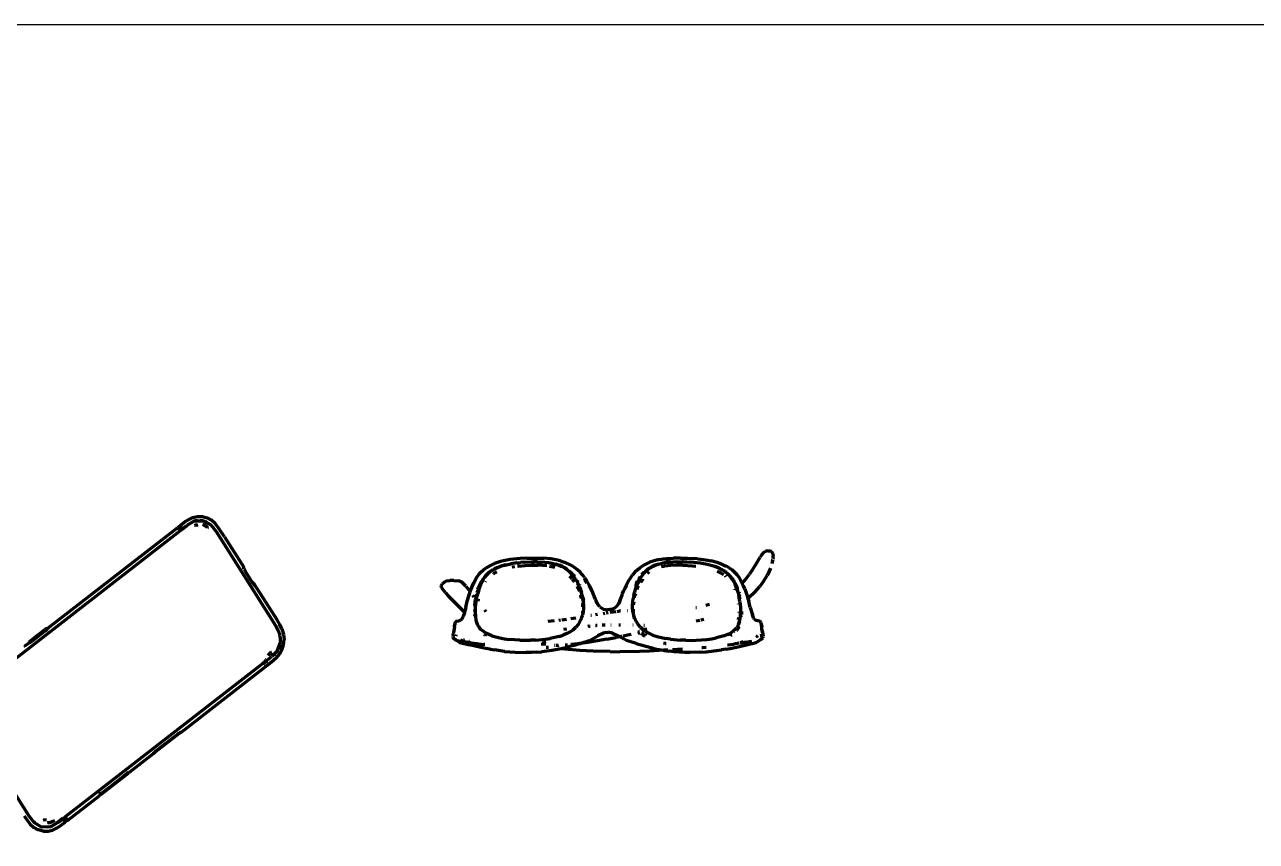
# Model space of a CAD drawing. Header units: millimetres. Extents: x 4307 to 31003, y 2809 to 20009.
# Drawn here: x 17959 to 18476, y 9439 to 9783 of the extents above; entities that cross this region are included whole.
import ezdxf

# ---------------------------------------------------------------- set-up
doc = ezdxf.new("R2010")
doc.units = ezdxf.units.MM
doc.layers.add('ProfileEdges', color=7, linetype='Continuous')

msp = doc.modelspace()

# ---------------------------------------------------------------- linework, layer by layer
for p, q in [((18024.84, 9570.76), (18024.45, 9571.37)), ((18168.59, 9556.39), (18169.75, 9556.51)), ((17964.21, 9526.06), (17967.91, 9528.93)), ((17968.1, 9528.56), (17967.87, 9528.25)), ((17960.48, 9523.18), (17961.45, 9523.93)), ((17960.69, 9522.83), (17960.64, 9522.83)), ((17960.77, 9522.89), (17960.69, 9522.83)), ((17960.97, 9522.97), (17961.1, 9523.02)), ((18059.56, 9513.7), (18059.18, 9514.31)), ((18060.04, 9512.95), (18060, 9513)), ((18060.5, 9514.43), (18060.78, 9513.97)), ((17996.73, 9463.96), (18001.37, 9467.55)), ((18002.16, 9468.17), (18002.33, 9468.3)), ((17993.03, 9461.09), (17990.52, 9459.15)), ((17990.36, 9459.28), (17990.4, 9459.34)), ((17990.41, 9459.37), (17990.58, 9459.58)), ((17966.43, 9448.6), (17966.86, 9448.66))]:
    msp.add_line(p, q)
msp.add_lwpolyline([(17159.58, 9782.64), (19682.84, 9782.64), (19682.84, 8537.98), (17159.58, 8537.98)], close=True)
at = {"layer": 'ProfileEdges', "lineweight": 211}
for p, q in [((18027.7, 9574.77), (18026.28, 9573.88)), ((18027.34, 9572.67), (18030.09, 9574.27)), ((18027.7, 9574.77), (18029.36, 9575.57)), ((18029.36, 9575.57), (18031.25, 9576.03)), ((18030.09, 9574.27), (18031.23, 9574.32)), ((18030.18, 9574.15), (18033.84, 9574.22)), ((18031.25, 9576.03), (18033.32, 9576)), ((18032.38, 9574.36), (18033.77, 9574.42)), ((18033.32, 9576), (18035.35, 9575.46)), ((18033.77, 9574.42), (18033.82, 9574.39)), ((18033.84, 9574.22), (18035.84, 9573.06)), ((18035.35, 9575.46), (18037.17, 9574.41)), ((18038.74, 9573.01), (18037.17, 9574.41)), ((18023.98, 9569.91), (17940.54, 9505.28)), ((17968.34, 9529.04), (18023.04, 9571.4)), ((18023.07, 9571.35), (18023.04, 9571.4)), ((18023.97, 9572.13), (18023.07, 9571.35)), ((18023.9, 9570.04), (18023.07, 9571.35)), ((18023.9, 9570.04), (18024.48, 9570.47)), ((18023.9, 9570.04), (18023.98, 9569.91)), ((18026.28, 9573.88), (18023.97, 9572.13)), ((18023.97, 9572.13), (18024.45, 9571.37)), ((18024.92, 9570.63), (18023.98, 9569.91)), ((18024.48, 9570.47), (18024.84, 9570.76)), ((18024.92, 9570.63), (18024.84, 9570.76)), ((18024.9, 9570.79), (18026.55, 9572.06)), ((18024.92, 9570.63), (18027.44, 9572.57)), ((18027.12, 9572.5), (18027.34, 9572.67)), ((18030.18, 9574.15), (18027.44, 9572.57)), ((18029.96, 9572.2), (18030.33, 9572.37)), ((18029.97, 9572.35), (18030.33, 9572.37)), ((18030.33, 9572.37), (18030.57, 9572.48)), ((18030.33, 9572.37), (18031.57, 9572.44)), ((18030.57, 9572.48), (18031.1, 9572.58)), ((18034.66, 9572.17), (18033.52, 9572.56)), ((18033.52, 9572.56), (18035.28, 9571.47)), ((18034.47, 9573.99), (18034.98, 9573.67)), ((18035.83, 9571.38), (18034.66, 9572.17)), ((18035.83, 9571.38), (18035.87, 9571.34)), ((18037, 9572.41), (18035.84, 9573.06)), ((18036.02, 9573.02), (18037, 9572.41)), ((18037, 9572.41), (18037.05, 9572.36)), ((18037, 9572.41), (18037.02, 9572.37)), ((18037.05, 9572.36), (18039.07, 9569.7)), ((18040.03, 9571.41), (18038.74, 9573.01)), ((18039.07, 9569.7), (18064.06, 9530.22)), ((18042.63, 9567.45), (18040.03, 9571.41)), ((18042.63, 9567.45), (18050.71, 9554.64)), ((18265.94, 9555.81), (18267.8, 9558.93)), ((18268.54, 9560.06), (18267.8, 9558.93)), ((18269.19, 9560.85), (18268.54, 9560.06)), ((18269.19, 9560.85), (18269.94, 9561.35)), ((18271.07, 9561.56), (18269.94, 9561.35)), ((18271.07, 9561.56), (18271.98, 9561.58)), ((18271.98, 9561.58), (18272.54, 9561.35)), ((18272.54, 9561.35), (18272.85, 9560.9)), ((18272.85, 9560.9), (18273.07, 9560.28)), ((18273.07, 9560.28), (18273.24, 9559.44)), ((18273.25, 9558.73), (18273.18, 9558.25)), ((18273.25, 9558.73), (18273.24, 9559.44)), ((18050.52, 9554.49), (18050.61, 9554.56)), ((18050.64, 9554.3), (18050.67, 9554.47)), ((18050.7, 9554.6), (18050.71, 9554.64)), ((18050.78, 9554.3), (18050.7, 9554.6)), ((18050.89, 9553.86), (18050.78, 9554.3)), ((18050.89, 9553.86), (18050.93, 9553.8)), ((18050.93, 9553.8), (18051.27, 9553.09)), ((18150.43, 9552.61), (18151.45, 9553.54)), ((18151.45, 9553.54), (18152.57, 9554.37)), ((18152.57, 9554.37), (18154.96, 9555.72)), ((18156.2, 9556.25), (18154.96, 9555.72)), ((18155.18, 9553.39), (18155.51, 9553.59)), ((18156.74, 9554.2), (18155.51, 9553.59)), ((18155.51, 9553.59), (18156.09, 9553.96)), ((18157.15, 9554.47), (18156.09, 9553.96)), ((18157.41, 9556.7), (18156.2, 9556.25)), ((18158.35, 9554.88), (18156.74, 9554.2)), ((18157.15, 9554.47), (18156.74, 9554.2)), ((18157.28, 9554.51), (18157.15, 9554.47)), ((18157.28, 9554.51), (18158.36, 9554.95)), ((18158.68, 9557.07), (18157.41, 9556.7)), ((18159.41, 9555.26), (18158.35, 9554.88)), ((18159.96, 9557.38), (18158.68, 9557.07)), ((18159.96, 9555.4), (18159.41, 9555.26)), ((18162.67, 9557.87), (18159.96, 9557.38)), ((18159.96, 9555.4), (18162.94, 9556.13)), ((18160.63, 9555.64), (18159.96, 9555.4)), ((18160.69, 9555.66), (18160.63, 9555.64)), ((18164.06, 9558.06), (18162.67, 9557.87)), ((18165.73, 9556.55), (18162.94, 9556.13)), ((18164.51, 9554.89), (18163.47, 9554.72)), ((18166.86, 9558.32), (18164.06, 9558.06)), ((18165.73, 9556.55), (18167.1, 9556.69)), ((18166.3, 9555.18), (18165.85, 9555.11)), ((18166.3, 9555.18), (18168.97, 9555.42)), ((18169.66, 9558.47), (18166.86, 9558.32)), ((18168.48, 9556.77), (18167.1, 9556.69)), ((18168.48, 9556.77), (18172.65, 9556.91)), ((18168.71, 9556.82), (18171.47, 9556.92)), ((18168.97, 9555.42), (18171.67, 9555.52)), ((18169.66, 9558.47), (18172.54, 9558.53)), ((18171.47, 9556.92), (18172.65, 9556.91)), ((18171.67, 9555.52), (18174.4, 9555.52)), ((18172.54, 9558.53), (18174.01, 9558.53)), ((18172.65, 9556.91), (18172.79, 9556.95)), ((18172.72, 9557.71), (18172.71, 9557.78)), ((18172.71, 9557.78), (18172.99, 9557.77)), ((18172.81, 9557.27), (18172.73, 9557.67)), ((18174.12, 9556.86), (18172.79, 9556.95)), ((18174.27, 9557.27), (18172.81, 9557.27)), ((18174.01, 9558.53), (18176.93, 9558.43)), ((18174.12, 9556.86), (18175.63, 9556.81)), ((18174.25, 9557.38), (18174.27, 9557.27)), ((18178.17, 9555.3), (18174.4, 9555.52)), ((18179.03, 9556.48), (18175.63, 9556.81)), ((18179.83, 9558.15), (18176.93, 9558.43)), ((18180.86, 9556.14), (18179.03, 9556.48)), ((18179.19, 9555.16), (18180.82, 9554.9)), ((18179.4, 9556.54), (18181.88, 9555.98)), ((18181.22, 9557.93), (18179.83, 9558.15)), ((18180.82, 9554.9), (18181.44, 9554.74)), ((18180.86, 9556.14), (18182.73, 9555.68)), ((18182.7, 9557.62), (18181.22, 9557.93)), ((18182.15, 9555.95), (18181.88, 9556.02)), ((18181.88, 9555.98), (18182.73, 9555.68)), ((18182.15, 9555.95), (18183.46, 9555.5)), ((18184.1, 9557.24), (18182.7, 9557.62)), ((18182.73, 9555.68), (18183.17, 9555.54)), ((18183.17, 9555.54), (18184.45, 9554.97)), ((18184.78, 9554.93), (18183.46, 9555.5)), ((18184.1, 9557.24), (18185.6, 9556.75)), ((18184.54, 9554.94), (18184.45, 9554.97)), ((18184.82, 9554.77), (18184.54, 9554.94)), ((18184.78, 9554.93), (18186.05, 9554.24)), ((18186.2, 9553.89), (18184.82, 9554.77)), ((18185.69, 9554.29), (18184.82, 9554.77)), ((18185.6, 9556.75), (18186.97, 9556.16)), ((18185.69, 9554.29), (18186.86, 9553.49)), ((18186.85, 9553.69), (18186.05, 9554.24)), ((18187.74, 9552.59), (18186.2, 9553.89)), ((18187.06, 9556.11), (18186.97, 9556.16)), ((18187.06, 9556.11), (18188.45, 9555.4)), ((18189.78, 9554.55), (18188.45, 9555.4)), ((18190.98, 9553.63), (18189.78, 9554.55)), ((18192.12, 9552.58), (18190.98, 9553.63)), ((18216.24, 9553.63), (18215.11, 9552.53)), ((18216.24, 9553.63), (18217.42, 9554.59)), ((18217.42, 9554.59), (18218.67, 9555.45)), ((18220, 9556.16), (18218.67, 9555.45)), ((18220.77, 9553.96), (18219.3, 9552.66)), ((18220, 9556.16), (18221.37, 9556.75)), ((18221.46, 9554.29), (18220.35, 9553.49)), ((18220.77, 9553.96), (18220.36, 9553.72)), ((18222.07, 9554.79), (18220.77, 9553.96)), ((18221.09, 9554.24), (18220.77, 9553.96)), ((18222.07, 9554.79), (18221.09, 9554.24)), ((18222.82, 9557.24), (18221.37, 9556.75)), ((18221.46, 9554.29), (18222.65, 9554.97)), ((18222.4, 9555.01), (18222.07, 9554.79)), ((18223.36, 9555.4), (18222.4, 9555.01)), ((18222.43, 9554.98), (18223.36, 9555.4)), ((18223.89, 9555.54), (18222.65, 9554.97)), ((18224.28, 9557.59), (18222.82, 9557.24)), ((18223.36, 9555.4), (18223.57, 9555.5)), ((18224.09, 9555.66), (18223.57, 9555.5)), ((18223.89, 9555.54), (18224.09, 9555.66)), ((18224.09, 9555.66), (18224.17, 9555.68)), ((18224.15, 9555.73), (18225.13, 9555.98)), ((18224.15, 9555.73), (18224.17, 9555.68)), ((18225.13, 9555.98), (18224.17, 9555.68)), ((18225.62, 9557.93), (18224.28, 9557.59)), ((18224.91, 9554.55), (18224.88, 9554.54)), ((18225.13, 9555.98), (18226.63, 9556.32)), ((18225.62, 9557.93), (18227, 9558.15)), ((18226.27, 9554.92), (18227.42, 9555.13)), ((18226.63, 9556.32), (18227.57, 9556.54)), ((18227.78, 9556.52), (18226.63, 9556.32)), ((18227, 9558.15), (18228.44, 9558.32)), ((18227.74, 9555.17), (18227.42, 9555.13)), ((18229.54, 9556.71), (18227.78, 9556.52)), ((18229.92, 9555.4), (18227.88, 9555.18)), ((18228.23, 9557.06), (18228.26, 9557.31)), ((18229.66, 9557.17), (18228.23, 9557.06)), ((18228.44, 9558.32), (18231.34, 9558.5)), ((18232.65, 9556.91), (18229.54, 9556.71)), ((18229.7, 9557.48), (18229.66, 9557.17)), ((18235.35, 9555.52), (18229.92, 9555.4)), ((18234.29, 9558.53), (18231.34, 9558.5)), ((18232.7, 9556.9), (18232.65, 9556.91)), ((18232.7, 9556.9), (18235, 9556.91)), ((18234.29, 9558.53), (18237.21, 9558.47)), ((18235.48, 9556.92), (18235, 9556.91)), ((18235.35, 9555.52), (18239.43, 9555.32)), ((18235.48, 9556.92), (18235.58, 9556.91)), ((18235.58, 9556.91), (18235.66, 9556.91)), ((18235.66, 9556.91), (18238.39, 9556.8)), ((18235.66, 9556.91), (18236.96, 9556.91)), ((18237.21, 9558.47), (18240.06, 9558.32)), ((18241.18, 9556.55), (18238.39, 9556.8)), ((18239.43, 9555.32), (18240.8, 9555.16)), ((18241.47, 9558.18), (18240.06, 9558.32)), ((18242.59, 9556.37), (18241.18, 9556.55)), ((18241.47, 9558.18), (18242.92, 9558.06)), ((18245.53, 9555.83), (18242.59, 9556.37)), ((18242.92, 9558.06), (18245.75, 9557.65)), ((18248.77, 9554.91), (18245.53, 9555.83)), ((18245.75, 9557.65), (18247.11, 9557.35)), ((18249.78, 9556.7), (18247.11, 9557.35)), ((18250.46, 9554.26), (18248.77, 9554.91)), ((18250.03, 9554.51), (18248.91, 9554.95)), ((18252.33, 9555.72), (18249.78, 9556.7)), ((18250.46, 9554.26), (18250.03, 9554.51)), ((18250.46, 9554.26), (18251.6, 9553.7)), ((18251.1, 9554.01), (18250.46, 9554.26)), ((18251.23, 9553.97), (18251.1, 9554.01)), ((18251.23, 9553.97), (18251.6, 9553.7)), ((18251.6, 9553.7), (18252.94, 9552.95)), ((18252.33, 9555.72), (18253.56, 9555.1)), ((18254.83, 9554.37), (18253.56, 9555.1)), ((18254.83, 9554.37), (18255.99, 9553.54)), ((18255.99, 9553.54), (18257.06, 9552.61)), ((18264.75, 9553.89), (18263.33, 9551.76)), ((18264.75, 9553.89), (18265.94, 9555.81)), ((18272.15, 9554.28), (18271.66, 9553.07)), ((18272.82, 9556.47), (18272.79, 9556.24)), ((18272.82, 9556.47), (18272.9, 9556.72)), ((18273.12, 9557.92), (18272.88, 9556.85)), ((18272.88, 9556.85), (18272.9, 9556.72)), ((18273.05, 9557.38), (18273.12, 9557.92)), ((18051.27, 9553.09), (18051.3, 9553.07)), ((18051.3, 9553.07), (18054.13, 9548.6)), ((18054.13, 9548.6), (18054.36, 9548.3)), ((18135.17, 9548.44), (18134.3, 9547.75)), ((18136.09, 9548.9), (18135.17, 9548.44)), ((18136.09, 9548.9), (18137.39, 9549.07)), ((18139.08, 9549.13), (18137.39, 9549.07)), ((18139.08, 9549.13), (18141.03, 9548.97)), ((18142.21, 9548.51), (18141.03, 9548.97)), ((18143.11, 9547.76), (18142.21, 9548.51)), ((18147.41, 9548.07), (18148.74, 9550.46)), ((18148.74, 9550.46), (18149.54, 9551.58)), ((18150.62, 9548.69), (18149.33, 9546.07)), ((18149.54, 9551.58), (18150.43, 9552.61)), ((18150.36, 9547.38), (18151.37, 9549.43)), ((18150.47, 9548.17), (18151.02, 9549.2)), ((18151.02, 9549.2), (18150.62, 9548.69)), ((18151.02, 9549.2), (18151.46, 9549.92)), ((18151.37, 9549.43), (18151.96, 9550.37)), ((18151.46, 9549.92), (18151.49, 9549.93)), ((18152.38, 9551.14), (18151.59, 9550.1)), ((18152.65, 9551.24), (18151.96, 9550.37)), ((18152.31, 9548.79), (18152.19, 9548.59)), ((18152.62, 9551.37), (18153.2, 9551.95)), ((18153.2, 9551.95), (18152.62, 9551.41)), ((18153.43, 9552.05), (18152.65, 9551.24)), ((18153.2, 9551.95), (18154.09, 9552.7)), ((18153.72, 9552.45), (18153.2, 9551.95)), ((18155.18, 9553.39), (18153.43, 9552.05)), ((18153.72, 9552.45), (18154.09, 9552.7)), ((18154.09, 9552.7), (18155.15, 9553.42)), ((18154.09, 9552.7), (18155.18, 9553.39)), ((18155.18, 9553.39), (18155.15, 9553.42)), ((18155.53, 9551.94), (18155.65, 9552.03)), ((18157.13, 9552.8), (18155.65, 9552.03)), ((18187.93, 9552.56), (18186.86, 9553.49)), ((18188.41, 9552.44), (18187.72, 9553.02)), ((18189.17, 9551.1), (18187.74, 9552.59)), ((18188.31, 9550.34), (18187.84, 9550.95)), ((18188.89, 9551.53), (18187.93, 9552.56)), ((18188.83, 9549.62), (18188.31, 9550.34)), ((18189.39, 9551.39), (18188.41, 9552.44)), ((18188.89, 9549.53), (18188.86, 9549.57)), ((18188.89, 9551.53), (18189.17, 9551.1)), ((18189.73, 9548.39), (18188.89, 9549.53)), ((18190.11, 9549.82), (18189.17, 9551.1)), ((18189.17, 9551.1), (18189.74, 9550.41)), ((18189.39, 9551.39), (18189.71, 9550.98)), ((18189.74, 9550.41), (18190.11, 9549.82)), ((18190.31, 9549.54), (18190.11, 9549.82)), ((18190.31, 9549.54), (18190.49, 9549.21)), ((18190.49, 9549.21), (18191.14, 9547.96)), ((18190.49, 9549.21), (18191.07, 9548.28)), ((18191.19, 9548.74), (18191.16, 9548.78)), ((18191.27, 9548.58), (18191.22, 9548.68)), ((18193.19, 9551.43), (18192.12, 9552.58)), ((18194.01, 9550.36), (18193.19, 9551.43)), ((18194.01, 9550.36), (18194.78, 9549.23)), ((18194.12, 9549.36), (18194.12, 9549.61)), ((18194.12, 9549.61), (18194.84, 9548.55)), ((18194.88, 9547.98), (18194.12, 9549.36)), ((18196.06, 9546.94), (18194.78, 9549.23)), ((18212.66, 9549.23), (18211.46, 9546.94)), ((18213.38, 9550.36), (18212.66, 9549.23)), ((18213.38, 9550.36), (18214.15, 9551.43)), ((18215.11, 9552.53), (18214.15, 9551.43)), ((18215.79, 9547.77), (18216.26, 9548.75)), ((18216.93, 9549.21), (18216.33, 9547.96)), ((18216.95, 9549.6), (18216.34, 9548.5)), ((18216.85, 9549.82), (18217.11, 9550.25)), ((18216.93, 9549.21), (18217.63, 9550.41)), ((18217.14, 9549.88), (18216.95, 9549.6)), ((18217.43, 9550.71), (18217.11, 9550.25)), ((18218.43, 9549.53), (18217.53, 9548.32)), ((18217.63, 9550.41), (18218.44, 9551.53)), ((18218.85, 9552.44), (18217.98, 9551.46)), ((18219.3, 9552.66), (18218.13, 9551.29)), ((18218.43, 9549.53), (18218.52, 9549.66)), ((18218.44, 9551.53), (18219.34, 9552.56)), ((18218.85, 9552.44), (18219.41, 9552.94)), ((18220.35, 9553.49), (18219.34, 9552.56)), ((18220.44, 9552.15), (18221.22, 9552.75)), ((18221.07, 9552.69), (18220.44, 9552.15)), ((18249.69, 9553.07), (18251.75, 9552.03)), ((18251.75, 9552.03), (18252.35, 9551.59)), ((18252.94, 9552.95), (18253.12, 9552.78)), ((18254.03, 9552.05), (18253.12, 9552.78)), ((18253.12, 9552.78), (18253.32, 9552.7)), ((18253.18, 9551), (18253.22, 9551.01)), ((18253.54, 9550.66), (18253.18, 9551)), ((18253.58, 9550.71), (18253.22, 9551.01)), ((18253.48, 9552.56), (18253.32, 9552.7)), ((18253.58, 9552.5), (18253.48, 9552.56)), ((18254.03, 9552.05), (18253.58, 9552.5)), ((18254.03, 9552.05), (18254.85, 9551.24)), ((18254.03, 9552.05), (18254.86, 9551.34)), ((18254.85, 9551.24), (18256.19, 9549.43)), ((18255.1, 9551.05), (18255.26, 9550.93)), ((18255.26, 9550.93), (18255.66, 9550.39)), ((18255.66, 9550.39), (18255.92, 9550.08)), ((18255.89, 9550.08), (18256.2, 9549.66)), ((18256.2, 9549.66), (18255.92, 9550.08)), ((18256.19, 9549.43), (18257.24, 9547.38)), ((18256.2, 9549.66), (18256.54, 9549.2)), ((18256.54, 9549.2), (18256.76, 9548.78)), ((18256.81, 9548.74), (18256.76, 9548.78)), ((18256.81, 9548.74), (18257.55, 9547.4)), ((18257.06, 9552.61), (18257.99, 9551.58)), ((18257.99, 9551.58), (18258.82, 9550.46)), ((18258.82, 9550.46), (18259.56, 9549.28)), ((18260.27, 9547.9), (18259.56, 9549.28)), ((18260.27, 9547.9), (18261.67, 9549.54)), ((18261.67, 9549.54), (18263.33, 9551.76)), ((18269.37, 9548.94), (18267.66, 9546.58)), ((18269.37, 9548.94), (18270.69, 9551.14)), ((18271.66, 9553.07), (18270.69, 9551.14)), ((18054.83, 9547.52), (18054.35, 9547.34)), ((18054.36, 9548.3), (18054.62, 9547.96)), ((18055, 9547.63), (18054.62, 9547.96)), ((18054.65, 9546.97), (18055.23, 9547.45)), ((18054.83, 9547.52), (18055.23, 9547.45)), ((18055.23, 9547.45), (18055, 9547.63)), ((18055.27, 9547.45), (18055.23, 9547.45)), ((18064.73, 9532.52), (18055.27, 9547.45)), ((18133.76, 9546.97), (18134.3, 9547.75)), ((18133.82, 9546.27), (18133.76, 9546.97)), ((18134.09, 9545.8), (18133.82, 9546.27)), ((18134.63, 9544.98), (18134.09, 9545.8)), ((18135.55, 9543.9), (18134.63, 9544.98)), ((18135.55, 9543.9), (18136.8, 9542.56)), ((18144.09, 9546.7), (18143.11, 9547.76)), ((18144.09, 9546.7), (18145.16, 9545.35)), ((18145.16, 9545.35), (18145.86, 9544.41)), ((18145.42, 9543.05), (18145.84, 9544.35)), ((18145.84, 9544.35), (18145.86, 9544.41)), ((18145.86, 9544.41), (18146.83, 9546.85)), ((18146.83, 9546.85), (18147.41, 9548.07)), ((18148.22, 9541.25), (18148.69, 9543.31)), ((18148.88, 9544.01), (18149.27, 9545.2)), ((18149.53, 9545.15), (18148.88, 9542.77)), ((18149.13, 9545.52), (18149.33, 9546.07)), ((18149.53, 9546), (18150.47, 9548.17)), ((18149.53, 9545.15), (18150.36, 9547.38)), ((18190.86, 9546.71), (18191.22, 9546.04)), ((18191.7, 9546.66), (18191.14, 9547.96)), ((18191.22, 9546.04), (18191.62, 9545.11)), ((18191.58, 9545.57), (18191.22, 9546.04)), ((18191.54, 9545.41), (18191.62, 9545.11)), ((18191.83, 9544.56), (18191.62, 9545.11)), ((18191.62, 9545.11), (18191.85, 9544.55)), ((18191.7, 9546.66), (18192.59, 9543.97)), ((18191.8, 9547.49), (18191.83, 9547.44)), ((18192.44, 9545.16), (18192.14, 9545.96)), ((18192.28, 9543.21), (18192.41, 9542.82)), ((18192.8, 9543.97), (18192.44, 9545.16)), ((18192.59, 9543.97), (18192.88, 9542.91)), ((18194.88, 9548.1), (18194.88, 9547.98)), ((18197.14, 9544.65), (18196.06, 9546.94)), ((18198.07, 9542.54), (18197.14, 9544.65)), ((18208.77, 9540.52), (18209.91, 9543.34)), ((18209.91, 9543.34), (18210, 9543.58)), ((18210, 9543.58), (18210.43, 9544.65)), ((18210.43, 9544.65), (18210.86, 9545.75)), ((18211.46, 9546.94), (18210.86, 9545.75)), ((18214.66, 9542.61), (18214.89, 9543.49)), ((18214.89, 9543.49), (18215.06, 9544.27)), ((18215.06, 9544.27), (18215.37, 9545.33)), ((18215.37, 9543.44), (18215.17, 9542.82)), ((18215.37, 9545.33), (18215.81, 9546.66)), ((18215.51, 9546.72), (18215.95, 9547.73)), ((18215.79, 9547.77), (18215.68, 9547.5)), ((18215.81, 9546.66), (18216.33, 9547.96)), ((18215.89, 9545.57), (18216.62, 9546.79)), ((18215.89, 9545.57), (18216.59, 9546.79)), ((18215.99, 9545.41), (18215.97, 9545.35)), ((18216.04, 9545.36), (18216.42, 9546.32)), ((18216.66, 9546.8), (18216.42, 9546.32)), ((18217.48, 9548.22), (18217.52, 9548.23)), ((18217.52, 9548.23), (18217.53, 9548.32)), ((18257.06, 9545.16), (18256.99, 9545.33)), ((18257.96, 9545.55), (18257.24, 9547.38)), ((18257.4, 9545.05), (18257.67, 9545.27)), ((18257.54, 9547.28), (18257.63, 9547.1)), ((18258.24, 9545.82), (18257.55, 9547.4)), ((18257.63, 9547.1), (18258.17, 9545.75)), ((18257.67, 9545.27), (18257.96, 9545.55)), ((18257.96, 9545.55), (18258.17, 9545.75)), ((18258.12, 9545.15), (18257.96, 9545.55)), ((18258.12, 9545.15), (18258.79, 9542.77)), ((18258.17, 9545.75), (18258.24, 9545.82)), ((18258.17, 9545.75), (18258.38, 9545.21)), ((18258.24, 9545.82), (18258.37, 9545.95)), ((18258.31, 9545.66), (18258.24, 9545.82)), ((18258.87, 9544.23), (18259.01, 9543.81)), ((18260.81, 9546.85), (18260.27, 9547.9)), ((18261.35, 9545.61), (18260.81, 9546.85)), ((18261.35, 9545.61), (18262.27, 9543.05)), ((18265.53, 9544.15), (18262.99, 9541.78)), ((18265.53, 9544.15), (18267.66, 9546.58)), ((18136.8, 9542.56), (18142.34, 9536.98)), ((18144.04, 9537.73), (18144.7, 9540.38)), ((18144.7, 9540.38), (18145.42, 9543.05)), ((18147.62, 9542.06), (18147.02, 9542.86)), ((18147.87, 9538.73), (18147.85, 9538.13)), ((18147.87, 9538.73), (18148.21, 9541.19)), ((18148.13, 9542.21), (18148.11, 9542.11)), ((18148.22, 9541.25), (18148.18, 9541.31)), ((18148.19, 9537.94), (18148.44, 9540.3)), ((18148.21, 9541.19), (18148.22, 9541.25)), ((18148.28, 9541.17), (18148.21, 9541.19)), ((18148.44, 9540.3), (18148.88, 9542.77)), ((18148.88, 9540.37), (18148.64, 9540.69)), ((18149.28, 9540.53), (18149.26, 9540.43)), ((18149.28, 9540.53), (18149.47, 9541.37)), ((18192.73, 9541.57), (18192.41, 9542.82)), ((18192.88, 9542.91), (18193.38, 9540.14)), ((18193.09, 9539.55), (18193.21, 9538.85)), ((18193.31, 9541.93), (18193.15, 9542.59)), ((18193.27, 9538.1), (18193.21, 9538.85)), ((18193.31, 9541.93), (18193.54, 9540.9)), ((18193.38, 9540.14), (18193.49, 9538.72)), ((18193.49, 9538.72), (18193.49, 9537.28)), ((18193.58, 9540.66), (18193.54, 9540.9)), ((18193.65, 9540.18), (18193.63, 9540.33)), ((18198.54, 9541.26), (18198.07, 9542.54)), ((18198.54, 9541.26), (18198.61, 9541.1)), ((18198.61, 9541.1), (18198.83, 9540.5)), ((18199.26, 9539.61), (18198.83, 9540.5)), ((18199.26, 9539.61), (18199.42, 9539.29)), ((18199.58, 9539.09), (18199.42, 9539.29)), ((18200.05, 9538.37), (18199.58, 9539.09)), ((18200.47, 9538.01), (18199.58, 9539.09)), ((18200.47, 9538.01), (18201.19, 9537.45)), ((18207.21, 9538.01), (18206.54, 9537.45)), ((18208.24, 9539.29), (18207.21, 9538.01)), ((18208.77, 9540.52), (18208.24, 9539.29)), ((18214.17, 9538.72), (18214.46, 9541.53)), ((18214.19, 9537.28), (18214.17, 9538.72)), ((18214.65, 9540.17), (18214.45, 9538.92)), ((18214.66, 9542.61), (18214.46, 9541.53)), ((18214.96, 9541.94), (18215.17, 9542.82)), ((18246.45, 9539.08), (18245.01, 9538.64)), ((18258.13, 9541.69), (18258.15, 9541.63)), ((18258.57, 9539.28), (18258.59, 9539.12)), ((18259.25, 9540.3), (18258.79, 9542.77)), ((18259.32, 9539.14), (18258.79, 9538.82)), ((18259, 9543.11), (18259.16, 9542.52)), ((18259.43, 9541.37), (18259.16, 9542.52)), ((18259.25, 9540.3), (18259.51, 9537.94)), ((18262.27, 9543.05), (18262.68, 9541.55)), ((18262.68, 9541.55), (18262.27, 9541.24)), ((18262.99, 9541.78), (18262.68, 9541.55)), ((18262.68, 9541.55), (18263, 9540.38)), ((18263.63, 9537.8), (18263, 9540.38)), ((18142.41, 9532.86), (18141.86, 9532.42)), ((18143.55, 9535.81), (18142.34, 9536.98)), ((18142.41, 9532.86), (18142.98, 9533.96)), ((18143.49, 9535.57), (18142.98, 9533.96)), ((18143.55, 9535.81), (18143.49, 9535.57)), ((18144.04, 9537.73), (18143.55, 9535.81)), ((18143.68, 9535.68), (18143.59, 9535.77)), ((18147.79, 9536.36), (18147.78, 9536.1)), ((18147.8, 9536.77), (18147.79, 9536.36)), ((18147.82, 9534.42), (18147.8, 9534.84)), ((18147.82, 9534.42), (18147.84, 9534.17)), ((18148.13, 9535.9), (18148.19, 9537.94)), ((18148.22, 9534.08), (18148.13, 9535.9)), ((18148.45, 9532.39), (18148.22, 9534.08)), ((18151.87, 9536.71), (18152.44, 9536.05)), ((18190.28, 9533.29), (18188.18, 9532.97)), ((18192.06, 9531.84), (18192.62, 9533)), ((18192.87, 9533.7), (18192.37, 9533.62)), ((18192.63, 9533.03), (18192.62, 9533)), ((18192.7, 9533.17), (18192.63, 9533.03)), ((18192.7, 9533.17), (18192.87, 9533.7)), ((18192.85, 9533.06), (18192.86, 9533.09)), ((18192.87, 9533.7), (18193.07, 9534.39)), ((18193.07, 9534.39), (18193.15, 9534.57)), ((18193.18, 9534.65), (18193.15, 9534.57)), ((18193.24, 9535.29), (18193.18, 9534.65)), ((18193.24, 9535.29), (18193.32, 9536.07)), ((18193.35, 9535.83), (18193.24, 9535.29)), ((18193.32, 9536.07), (18193.32, 9536.21)), ((18193.49, 9537.28), (18193.35, 9535.83)), ((18196.88, 9534.4), (18196.65, 9534.36)), ((18199.37, 9534.84), (18198.61, 9534.7)), ((18201.19, 9537.45), (18202.02, 9537.05)), ((18201.82, 9535.25), (18202.52, 9535.36)), ((18202.02, 9537.05), (18202.91, 9536.88)), ((18202.91, 9536.88), (18203.84, 9536.83)), ((18203.06, 9535.45), (18203.85, 9535.59)), ((18204.77, 9536.88), (18203.84, 9536.83)), ((18205.7, 9537.05), (18204.77, 9536.88)), ((18204.8, 9535.74), (18207.27, 9536.08)), ((18205.7, 9537.05), (18206.54, 9537.45)), ((18207.71, 9536.14), (18208.86, 9536.3)), ((18209.05, 9536.31), (18208.86, 9536.3)), ((18211.86, 9536.47), (18211.98, 9536.47)), ((18214.27, 9536.5), (18214.19, 9537.28)), ((18214.21, 9536.5), (18214.27, 9536.5)), ((18214.34, 9535.83), (18214.27, 9536.5)), ((18214.27, 9536.5), (18214.36, 9536.5)), ((18214.34, 9535.83), (18214.44, 9535.36)), ((18214.36, 9536.68), (18214.36, 9536.5)), ((18214.36, 9536.5), (18215.06, 9536.51)), ((18214.36, 9536.5), (18214.36, 9536.07)), ((18214.36, 9536.07), (18214.44, 9535.36)), ((18214.44, 9535.36), (18214.45, 9535.22)), ((18214.45, 9535.22), (18214.63, 9534.39)), ((18214.57, 9534.34), (18214.79, 9533.25)), ((18214.63, 9534.39), (18215.01, 9533.18)), ((18214.85, 9533.08), (18214.79, 9533.25)), ((18215.06, 9533.07), (18215.01, 9533.18)), ((18215.06, 9533.07), (18215.09, 9533)), ((18215.09, 9533), (18215.65, 9531.84)), ((18240.81, 9537.77), (18241.07, 9537.81)), ((18242.87, 9532.55), (18244.14, 9532.84)), ((18258.76, 9532.52), (18258.86, 9533.54)), ((18258.88, 9535.96), (18258.88, 9535.66)), ((18259.27, 9532.39), (18259.5, 9534.08)), ((18259.5, 9534.08), (18259.59, 9535.9)), ((18259.51, 9537.94), (18259.59, 9535.9)), ((18259.89, 9534.29), (18259.87, 9533.95)), ((18259.95, 9535.59), (18259.92, 9534.85)), ((18259.93, 9536.09), (18259.95, 9535.59)), ((18263.63, 9537.8), (18264.55, 9534.62)), ((18264.99, 9533.42), (18264.55, 9534.62)), ((18265.32, 9532.86), (18264.99, 9533.42)), ((18265.32, 9532.86), (18266.11, 9532.26)), ((17961.21, 9523.89), (17967.15, 9528.5)), ((17967.46, 9528.03), (17965.15, 9526.24)), ((17967.7, 9528.89), (17967.15, 9528.5)), ((17967.55, 9528.09), (17967.46, 9528.03)), ((17967.55, 9528.09), (17968.08, 9528.68)), ((17967.7, 9528.89), (17967.91, 9528.93)), ((17968.08, 9528.68), (17967.91, 9528.93)), ((17968.08, 9528.68), (17968.2, 9528.81)), ((17968.15, 9528.65), (17968.08, 9528.68)), ((17968.1, 9528.56), (17968.12, 9528.61)), ((17968.15, 9528.65), (17968.12, 9528.61)), ((17968.12, 9528.61), (17968.2, 9528.5)), ((17968.2, 9528.81), (17968.15, 9528.65)), ((17968.2, 9528.81), (17968.34, 9529.04)), ((17968.2, 9528.5), (17968.25, 9528.5)), ((17968.2, 9528.5), (17968.21, 9528.47)), ((18065.63, 9527.21), (18064.06, 9530.22)), ((18065.86, 9530.61), (18064.73, 9532.52)), ((18066.78, 9528.72), (18065.86, 9530.61)), ((18066.78, 9528.72), (18067.42, 9526.61)), ((18139.04, 9527.97), (18138.91, 9527.24)), ((18139.16, 9528.81), (18139.03, 9528.03)), ((18139.03, 9528.03), (18139.04, 9527.97)), ((18139.27, 9529.61), (18139.16, 9528.81)), ((18139.26, 9529.67), (18139.37, 9530.3)), ((18139.26, 9529.67), (18139.27, 9529.61)), ((18139.36, 9529.84), (18139.46, 9530.54)), ((18139.4, 9530.5), (18139.36, 9530.35)), ((18139.36, 9530.35), (18139.37, 9530.3)), ((18139.37, 9530.3), (18139.36, 9529.84)), ((18139.42, 9530.68), (18139.4, 9530.5)), ((18139.44, 9530.78), (18139.42, 9530.68)), ((18139.43, 9530.83), (18139.47, 9530.99)), ((18139.43, 9530.83), (18139.44, 9530.78)), ((18139.46, 9530.54), (18139.53, 9531.03)), ((18139.68, 9531.73), (18139.47, 9530.99)), ((18139.53, 9531.03), (18139.47, 9530.99)), ((18140.13, 9531.94), (18139.68, 9531.73)), ((18140.13, 9531.94), (18141.32, 9532.21)), ((18141.86, 9532.42), (18141.32, 9532.21)), ((18148.98, 9530.63), (18148.45, 9532.39)), ((18148.98, 9530.63), (18148.55, 9531.88)), ((18148.99, 9530.55), (18148.98, 9530.63)), ((18149.03, 9530.48), (18148.99, 9530.55)), ((18149.03, 9530.48), (18149.7, 9529.29)), ((18149.11, 9530.19), (18149.03, 9530.48)), ((18149.99, 9528.98), (18149.7, 9529.29)), ((18149.76, 9529.39), (18149.73, 9529.47)), ((18149.99, 9528.98), (18149.76, 9529.39)), ((18150.09, 9528.8), (18149.99, 9528.98)), ((18150.29, 9528.64), (18149.99, 9528.98)), ((18150.09, 9528.8), (18150.29, 9528.64)), ((18150.29, 9528.64), (18151.17, 9527.9)), ((18152.44, 9527.03), (18151.17, 9527.9)), ((18181.16, 9532.13), (18178.5, 9531.85)), ((18183.86, 9532.41), (18183.13, 9532.33)), ((18186.46, 9532.75), (18184.5, 9532.49)), ((18186.44, 9528.67), (18185.07, 9528.52)), ((18187.88, 9527.54), (18189.15, 9528.42)), ((18189.15, 9528.42), (18189.84, 9529.05)), ((18189.84, 9529.05), (18189.62, 9529.02)), ((18189.9, 9529.05), (18189.84, 9529.05)), ((18189.9, 9529.05), (18190.28, 9529.44)), ((18191.25, 9530.59), (18190.28, 9529.44)), ((18190.99, 9528.26), (18190.97, 9528.24)), ((18192.06, 9531.84), (18191.25, 9530.59)), ((18195.89, 9529.84), (18195.37, 9529.77)), ((18195.89, 9529.84), (18196.4, 9529.9)), ((18198.61, 9530.16), (18198.76, 9530.18)), ((18199.35, 9530.2), (18198.76, 9530.18)), ((18202.6, 9530.31), (18201.45, 9530.27)), ((18205.14, 9530.34), (18205.07, 9530.34)), ((18209.14, 9530.34), (18208.47, 9530.35)), ((18212.23, 9530.3), (18212.14, 9530.3)), ((18214.37, 9530.26), (18214.24, 9530.26)), ((18215.65, 9531.84), (18216.47, 9530.59)), ((18217.44, 9529.44), (18216.47, 9530.59)), ((18216.71, 9528.12), (18216.87, 9527.92)), ((18217.44, 9529.44), (18218.32, 9528.65)), ((18218.22, 9528.65), (18218.32, 9528.65)), ((18218.27, 9527.73), (18218.57, 9527.45)), ((18218.32, 9528.65), (18218.57, 9528.42)), ((18218.32, 9528.65), (18220.11, 9528.63)), ((18218.49, 9528.04), (18218.36, 9527.99)), ((18219.65, 9527.67), (18218.57, 9528.42)), ((18219.14, 9530.17), (18218.86, 9530.18)), ((18219.56, 9527.65), (18219.65, 9527.67)), ((18219.65, 9527.67), (18220.17, 9527.78)), ((18219.85, 9527.54), (18219.65, 9527.67)), ((18220.11, 9528.63), (18219.87, 9528.54)), ((18240.92, 9532.1), (18242.51, 9532.47)), ((18256.56, 9527.9), (18255.28, 9527.03)), ((18256.75, 9527.62), (18256.54, 9527.44)), ((18257.44, 9528.64), (18256.56, 9527.9)), ((18257.44, 9528.64), (18257.74, 9528.97)), ((18257.64, 9528.8), (18257.44, 9528.64)), ((18257.64, 9528.8), (18257.74, 9528.97)), ((18257.74, 9528.97), (18257.91, 9529.29)), ((18257.74, 9528.97), (18258.03, 9529.29)), ((18257.92, 9528.05), (18258.17, 9528.28)), ((18258.62, 9530.19), (18258.03, 9529.29)), ((18258.17, 9528.28), (18258.61, 9529.01)), ((18258.88, 9529.52), (18258.61, 9529.01)), ((18258.66, 9530.33), (18258.62, 9530.19)), ((18258.66, 9530.33), (18258.7, 9530.48)), ((18258.74, 9530.55), (18258.7, 9530.48)), ((18258.75, 9530.62), (18258.74, 9530.55)), ((18258.75, 9530.62), (18259.27, 9532.39)), ((18259.17, 9531.88), (18258.75, 9530.62)), ((18258.92, 9529.62), (18258.88, 9529.52)), ((18267.6, 9531.94), (18266.11, 9532.26)), ((18267.9, 9531.73), (18267.6, 9531.94)), ((18268.21, 9531.41), (18267.9, 9531.73)), ((18268.2, 9531.03), (18268.27, 9530.54)), ((18268.26, 9530.99), (18268.2, 9531.03)), ((18268.26, 9530.99), (18268.21, 9531.41)), ((18268.3, 9530.83), (18268.26, 9530.99)), ((18268.27, 9530.54), (18268.37, 9529.84)), ((18268.29, 9530.78), (18268.3, 9530.83)), ((18268.3, 9530.7), (18268.29, 9530.78)), ((18268.33, 9530.5), (18268.3, 9530.7)), ((18268.37, 9530.41), (18268.33, 9530.5)), ((18268.37, 9530.35), (18268.36, 9530.3)), ((18268.36, 9530.3), (18268.47, 9529.72)), ((18268.37, 9529.84), (18268.36, 9530.3)), ((18268.37, 9530.41), (18268.37, 9530.35)), ((18268.46, 9529.61), (18268.47, 9529.67)), ((18268.57, 9528.81), (18268.46, 9529.61)), ((18268.47, 9529.72), (18268.47, 9529.67)), ((18268.7, 9528.08), (18268.57, 9528.81)), ((18268.7, 9528.08), (18268.69, 9527.97)), ((18268.69, 9527.97), (18268.82, 9527.29)), ((18268.81, 9527.24), (18268.7, 9528.03)), ((17958.72, 9521.58), (17960.34, 9522.79)), ((17960.63, 9522.93), (17960.34, 9522.79)), ((17960.64, 9522.83), (17960.34, 9522.79)), ((17960.48, 9523.18), (17960.58, 9523.38)), ((17960.63, 9522.93), (17960.48, 9523.18)), ((17960.58, 9523.38), (17961.21, 9523.89)), ((17961.4, 9523.33), (17960.63, 9522.93)), ((17960.63, 9522.93), (17961, 9523.07)), ((17960.69, 9522.83), (17960.63, 9522.93)), ((17960.64, 9522.83), (17960.65, 9522.81)), ((17960.7, 9522.74), (17960.73, 9522.69)), ((17960.75, 9522.74), (17960.73, 9522.77)), ((17961.4, 9523.33), (17961, 9523.07)), ((17961.64, 9523.53), (17961.4, 9523.33)), ((17964.21, 9526.06), (17961.45, 9523.93)), ((17963.73, 9525.14), (17961.64, 9523.53)), ((17964.44, 9525.69), (17963.73, 9525.14)), ((17964.21, 9526.06), (17964.44, 9525.69)), ((17965.15, 9526.24), (17964.44, 9525.69)), ((18064.8, 9519.46), (18066.11, 9523.24)), ((18065.63, 9527.21), (18065.65, 9527.15)), ((18065.65, 9527.15), (18065.84, 9525.83)), ((18065.84, 9525.83), (18066.11, 9523.24)), ((18066.25, 9523.11), (18066.08, 9522.63)), ((18067.42, 9526.61), (18067.7, 9524.36)), ((18067.46, 9522.06), (18067.7, 9524.36)), ((18138.76, 9526.13), (18138.68, 9525.36)), ((18138.68, 9525.36), (18138.77, 9524.94)), ((18138.76, 9526.13), (18138.83, 9526.55)), ((18139.32, 9524.42), (18138.77, 9524.94)), ((18138.82, 9526.63), (18138.89, 9526.95)), ((18138.82, 9526.58), (18138.82, 9526.63)), ((18138.83, 9526.55), (18138.82, 9526.58)), ((18138.93, 9527.19), (18138.89, 9526.95)), ((18138.91, 9527.24), (18138.93, 9527.19)), ((18139.79, 9524.13), (18139.32, 9524.42)), ((18139.62, 9524.72), (18139.63, 9524.86)), ((18139.83, 9526.44), (18139.7, 9525.71)), ((18139.79, 9524.13), (18139.72, 9524.31)), ((18139.84, 9524.02), (18139.79, 9524.13)), ((18140.36, 9523.79), (18139.79, 9524.13)), ((18140.36, 9523.79), (18139.84, 9524.02)), ((18140.45, 9523.75), (18140.36, 9523.79)), ((18141.97, 9523.52), (18140.45, 9523.75)), ((18141.28, 9523.23), (18140.45, 9523.75)), ((18141.28, 9523.23), (18141.56, 9523.11)), ((18141.56, 9523.11), (18145.64, 9522.12)), ((18142.2, 9523.7), (18141.97, 9523.52)), ((18143.48, 9523.31), (18141.97, 9523.52)), ((18142.47, 9523.91), (18142.9, 9524.24)), ((18143.26, 9524), (18143.11, 9524.2)), ((18143.57, 9524.1), (18143.43, 9524)), ((18143.48, 9523.31), (18143.85, 9523.26)), ((18143.85, 9523.26), (18143.9, 9523.25)), ((18144.25, 9522.57), (18143.87, 9522.81)), ((18143.87, 9522.81), (18144.45, 9522.68)), ((18143.9, 9523.25), (18144.21, 9523.02)), ((18143.9, 9523.25), (18144.24, 9523.2)), ((18144.21, 9523.02), (18144.57, 9522.78)), ((18144.24, 9523.2), (18145.17, 9523.29)), ((18146.25, 9522.93), (18144.24, 9523.2)), ((18145.13, 9522.96), (18144.24, 9523.2)), ((18144.5, 9522.45), (18144.41, 9522.47)), ((18144.45, 9522.68), (18145.05, 9522.55)), ((18144.57, 9522.78), (18145.77, 9522.49)), ((18145.05, 9522.55), (18145.56, 9522.44)), ((18145.45, 9522.72), (18145.13, 9522.96)), ((18145.17, 9523.29), (18145.35, 9523.44)), ((18145.77, 9522.49), (18145.45, 9522.72)), ((18145.54, 9523.61), (18145.61, 9523.67)), ((18146.25, 9522.93), (18148.75, 9522.61)), ((18148.75, 9522.61), (18149.4, 9522.53)), ((18149.45, 9522.53), (18151.66, 9522.26)), ((18152.21, 9525.98), (18151.78, 9526.28)), ((18152.11, 9526.71), (18152.92, 9526.15)), ((18153.7, 9526.39), (18152.44, 9527.03)), ((18155.05, 9525.9), (18153.7, 9526.39)), ((18155.05, 9525.9), (18158.35, 9525)), ((18158.35, 9525), (18160.28, 9524.65)), ((18160.28, 9524.65), (18162.34, 9524.36)), ((18166.73, 9524.01), (18162.34, 9524.36)), ((18166.73, 9524.01), (18171.2, 9523.97)), ((18173.4, 9524.06), (18171.2, 9523.97)), ((18173.4, 9524.06), (18177.62, 9524.46)), ((18177.74, 9522.84), (18176.19, 9522.7)), ((18176.87, 9523.51), (18177.68, 9523.62)), ((18177.62, 9524.46), (18179.6, 9524.77)), ((18183.27, 9525.61), (18179.6, 9524.77)), ((18183.27, 9525.61), (18184.97, 9526.1)), ((18186.47, 9526.79), (18184.97, 9526.1)), ((18186.47, 9526.79), (18187.88, 9527.54)), ((18191.13, 9522.53), (18188.2, 9522.24)), ((18188.46, 9525.79), (18188.53, 9525.84)), ((18189.21, 9521.79), (18192.01, 9522.6)), ((18192.01, 9522.6), (18191.13, 9522.53)), ((18192.01, 9522.6), (18192.21, 9522.67)), ((18192.21, 9522.67), (18196.05, 9523.95)), ((18195.32, 9523.07), (18192.21, 9522.67)), ((18199.44, 9523.71), (18195.32, 9523.07)), ((18196.05, 9523.95), (18197.06, 9524.42)), ((18197.06, 9524.42), (18199.53, 9525.83)), ((18203.4, 9524.41), (18199.44, 9523.71)), ((18201.97, 9526.99), (18199.53, 9525.83)), ((18202.98, 9527.28), (18201.97, 9526.99)), ((18202.98, 9527.28), (18203.86, 9527.43)), ((18203.4, 9524.41), (18207.13, 9525.12)), ((18205.76, 9526.99), (18203.86, 9527.43)), ((18205.76, 9526.99), (18208.19, 9525.83)), ((18208.84, 9525.47), (18207.13, 9525.12)), ((18208.84, 9525.47), (18208.19, 9525.83)), ((18208.91, 9525.48), (18208.84, 9525.47)), ((18209.68, 9525.64), (18208.91, 9525.48)), ((18210.61, 9524.47), (18208.91, 9525.48)), ((18212.69, 9526.25), (18210.21, 9525.75)), ((18211.68, 9523.95), (18210.61, 9524.47)), ((18215.72, 9522.6), (18211.68, 9523.95)), ((18213.62, 9526.44), (18212.86, 9526.29)), ((18215.72, 9522.6), (18221.8, 9520.88)), ((18216.43, 9527.01), (18217.16, 9527.16)), ((18217.03, 9527.5), (18216.51, 9527.32)), ((18218.25, 9526.46), (18217.93, 9526.78)), ((18218.02, 9527.01), (18218.2, 9526.83)), ((18218.14, 9527.36), (18218.57, 9527.45)), ((18218.2, 9526.83), (18219.18, 9526.14)), ((18218.25, 9526.46), (18219.25, 9525.72)), ((18218.57, 9527.45), (18218.77, 9527.49)), ((18218.57, 9527.45), (18218.66, 9527.37)), ((18218.84, 9527.25), (18218.66, 9527.37)), ((18219.34, 9526.03), (18219.48, 9525.93)), ((18219.9, 9526.52), (18219.56, 9526.75)), ((18219.85, 9527.54), (18221.25, 9526.79)), ((18220.3, 9526.31), (18219.9, 9526.52)), ((18221.25, 9526.79), (18222.76, 9526.1)), ((18222.76, 9526.1), (18224.46, 9525.61)), ((18224.46, 9525.61), (18228.13, 9524.77)), ((18227.96, 9522.66), (18227.17, 9522.82)), ((18227.96, 9522.66), (18228.35, 9522.61)), ((18230.11, 9524.46), (18228.13, 9524.77)), ((18230.11, 9524.46), (18234.33, 9524.06)), ((18236.53, 9523.97), (18234.33, 9524.06)), ((18236.53, 9523.97), (18238.76, 9523.95)), ((18238.76, 9523.95), (18243.22, 9524.15)), ((18243.22, 9524.15), (18245.42, 9524.29)), ((18245.42, 9524.29), (18247.45, 9524.65)), ((18247.45, 9524.65), (18249.38, 9525)), ((18252.68, 9525.9), (18249.38, 9525)), ((18254.03, 9526.39), (18252.68, 9525.9)), ((18254.03, 9526.39), (18255.28, 9527.03)), ((18255.62, 9526.71), (18254.81, 9526.15)), ((18255.52, 9525.98), (18255.95, 9526.28)), ((18258.95, 9522.71), (18256.7, 9522.35)), ((18260.66, 9523.34), (18259.38, 9522.95)), ((18259.38, 9522.95), (18260.03, 9523.01)), ((18262.04, 9523.21), (18259.57, 9522.81)), ((18260.78, 9523.08), (18262.04, 9523.21)), ((18262.04, 9523.21), (18263.31, 9523.42)), ((18262.09, 9522.12), (18266.17, 9523.11)), ((18262.19, 9522.44), (18262.68, 9522.55)), ((18262.68, 9522.55), (18262.87, 9522.59)), ((18263.32, 9522.47), (18262.72, 9522.33)), ((18263.31, 9523.42), (18264.29, 9523.59)), ((18263.48, 9522.57), (18263.32, 9522.47)), ((18266.09, 9525.65), (18266.31, 9525.7)), ((18266.17, 9523.11), (18266.45, 9523.23)), ((18266.22, 9525.59), (18266.31, 9525.62)), ((18266.31, 9525.77), (18266.31, 9525.7)), ((18266.31, 9525.62), (18266.53, 9525.7)), ((18266.31, 9525.7), (18266.53, 9525.7)), ((18266.31, 9525.7), (18266.31, 9525.62)), ((18266.31, 9525.62), (18266.32, 9525.54)), ((18268.41, 9524.42), (18266.45, 9523.23)), ((18266.53, 9525.7), (18266.57, 9525.76)), ((18266.57, 9525.76), (18266.74, 9525.98)), ((18266.57, 9525.76), (18266.73, 9525.79)), ((18267.7, 9524.17), (18267.67, 9524.17)), ((18268.29, 9524.46), (18267.7, 9524.17)), ((18268.25, 9526.66), (18268.46, 9525.07)), ((18268.35, 9524.65), (18268.29, 9524.46)), ((18268.42, 9524.88), (18268.36, 9524.7)), ((18268.41, 9524.42), (18268.96, 9524.94)), ((18268.82, 9527.29), (18268.8, 9527.19)), ((18268.8, 9527.19), (18268.91, 9526.63)), ((18268.91, 9526.58), (18268.9, 9526.53)), ((18268.9, 9526.53), (18269.03, 9525.63)), ((18268.91, 9526.63), (18268.91, 9526.58)), ((18269, 9525.2), (18268.96, 9524.94)), ((18269, 9525.2), (18269.03, 9525.63)), ((17958.63, 9521.37), (17958.58, 9521.36)), ((17958.72, 9521.58), (17958.63, 9521.37)), ((18061.45, 9518.17), (18060.83, 9517.66)), ((18060.98, 9517.62), (18062.26, 9518.94)), ((18062.26, 9518.94), (18061.45, 9518.17)), ((18062.26, 9518.94), (18062.37, 9519)), ((18064.8, 9519.46), (18062.52, 9517.15)), ((18063.58, 9518.04), (18063.33, 9517.79)), ((18064.49, 9516.64), (18065.74, 9518.1)), ((18064.87, 9519.34), (18064.71, 9519.18)), ((18064.92, 9519.47), (18064.87, 9519.34)), ((18065.88, 9522.09), (18065.22, 9520.29)), ((18066.78, 9519.91), (18065.74, 9518.1)), ((18066.78, 9519.91), (18067.46, 9522.06)), ((18148.56, 9521.43), (18145.64, 9522.12)), ((18152.52, 9520.57), (18148.56, 9521.43)), ((18152.13, 9522.22), (18151.66, 9522.26)), ((18154.31, 9520.25), (18152.52, 9520.57)), ((18154.31, 9520.25), (18156.16, 9519.9)), ((18160.34, 9519.33), (18156.16, 9519.9)), ((18160.34, 9519.33), (18164.86, 9518.97)), ((18164.86, 9518.97), (18169.42, 9518.84)), ((18171.66, 9518.88), (18169.42, 9518.84)), ((18173.86, 9518.97), (18171.66, 9518.88)), ((18173.86, 9518.97), (18176.02, 9519.17)), ((18177.64, 9522.39), (18175.72, 9522.15)), ((18180.21, 9519.7), (18176.02, 9519.17)), ((18177.78, 9522.41), (18177.64, 9522.39)), ((18178.87, 9520.89), (18177.88, 9520.99)), ((18184.12, 9520.41), (18180.21, 9519.7)), ((18181.66, 9521.79), (18181.37, 9521.78)), ((18182.73, 9521.83), (18181.99, 9521.8)), ((18182.73, 9521.83), (18183.15, 9521.86)), ((18185.93, 9520.85), (18184.12, 9520.41)), ((18191.97, 9519.75), (18184.12, 9520.41)), ((18185.8, 9522.04), (18186.76, 9522.11)), ((18189.21, 9521.79), (18185.93, 9520.85)), ((18197.64, 9519.37), (18191.97, 9519.75)), ((18204.79, 9519.22), (18197.64, 9519.37)), ((18204.79, 9519.22), (18208.76, 9519.19)), ((18217.08, 9519.3), (18208.76, 9519.19)), ((18221.26, 9519.44), (18217.08, 9519.3)), ((18227.18, 9519.76), (18221.26, 9519.44)), ((18221.8, 9520.88), (18223.6, 9520.41)), ((18223.6, 9520.41), (18227.18, 9519.76)), ((18229.03, 9519.86), (18227.18, 9519.76)), ((18227.18, 9519.76), (18227.52, 9519.7)), ((18227.52, 9519.7), (18229.59, 9519.37)), ((18231.72, 9519.17), (18229.59, 9519.37)), ((18235.12, 9520.29), (18231.02, 9519.99)), ((18233.87, 9518.97), (18231.72, 9519.17)), ((18236.07, 9518.88), (18233.87, 9518.97)), ((18238.31, 9518.84), (18236.07, 9518.88)), ((18242.86, 9518.97), (18238.31, 9518.84)), ((18242.86, 9518.97), (18245.13, 9519.15)), ((18243.34, 9520.94), (18243.57, 9520.96)), ((18243.57, 9520.96), (18245.07, 9521.1)), ((18245.13, 9519.15), (18249.51, 9519.62)), ((18249.51, 9519.62), (18251.57, 9519.9)), ((18253.42, 9520.25), (18251.57, 9519.9)), ((18253.42, 9520.25), (18255.21, 9520.57)), ((18254.08, 9522), (18254.21, 9522.01)), ((18254.21, 9522.01), (18256.7, 9522.35)), ((18255.21, 9520.57), (18259.17, 9521.43)), ((18259.17, 9521.43), (18262.09, 9522.12)), ((18262.72, 9522.33), (18262.54, 9522.35)), ((18058.81, 9514.28), (17975.63, 9449.85)), ((18060.04, 9512.95), (18024.49, 9485.42)), ((18058.6, 9515.21), (18058.64, 9515.16)), ((18058.81, 9514.28), (18059.08, 9514.46)), ((18059.08, 9514.46), (18060.01, 9515.2)), ((18059.15, 9514.35), (18059.08, 9514.46)), ((18059.72, 9514.8), (18059.15, 9514.35)), ((18059.18, 9514.31), (18059.15, 9514.35)), ((18059.68, 9515.72), (18059.54, 9515.94)), ((18059.56, 9513.7), (18060, 9513)), ((18060.08, 9515.08), (18059.72, 9514.8)), ((18060.01, 9515.2), (18061.79, 9516.57)), ((18060.01, 9515.2), (18060.08, 9515.08)), ((18060.94, 9513.73), (18060.04, 9512.95)), ((18060.5, 9514.43), (18060.08, 9515.08)), ((18060.78, 9513.97), (18060.94, 9513.73)), ((18060.97, 9513.67), (18060.94, 9513.73)), ((18063.25, 9515.47), (18060.97, 9513.67)), ((18061.79, 9516.57), (18062.52, 9517.15)), ((18064.49, 9516.64), (18063.25, 9515.47)), ((17960.55, 9450.04), (17935.56, 9489.53)), ((18023.56, 9484.81), (18013.61, 9477.11)), ((18014.23, 9477.78), (18023.33, 9484.85)), ((18023.6, 9484.94), (18023.23, 9484.67)), ((18023.46, 9484.93), (18023.33, 9484.85)), ((18023.46, 9484.93), (18023.63, 9485.04)), ((18023.56, 9484.81), (18024.11, 9485.25)), ((18023.74, 9485.12), (18023.63, 9485.04)), ((18024.11, 9485.25), (18023.74, 9485.12)), ((18024.02, 9485.28), (18024.05, 9485.31)), ((18024.05, 9485.31), (18024.09, 9485.33)), ((18024.11, 9485.25), (18024.14, 9485.27)), ((18024.29, 9485.4), (18024.14, 9485.27)), ((18024.15, 9485.37), (18024.29, 9485.4)), ((18024.25, 9485.63), (18024.26, 9485.61)), ((18024.29, 9485.4), (18024.39, 9485.41)), ((18024.34, 9485.48), (18024.39, 9485.41)), ((18024.39, 9485.41), (18024.49, 9485.42)), ((18024.49, 9485.42), (18024.42, 9485.53)), ((18002.72, 9468.55), (18012.77, 9476.34)), ((18012.77, 9476.34), (18012.68, 9476.47)), ((18012.83, 9476.43), (18012.75, 9476.54)), ((18012.83, 9476.43), (18012.77, 9476.34)), ((18013.02, 9476.65), (18012.83, 9476.43)), ((18012.83, 9476.43), (18012.86, 9476.54)), ((18012.89, 9476.57), (18012.86, 9476.54)), ((18013.05, 9476.75), (18012.89, 9476.57)), ((18012.95, 9476.71), (18012.89, 9476.57)), ((18013.05, 9476.75), (18012.95, 9476.71)), ((18013.05, 9476.75), (18013.02, 9476.65)), ((18013.05, 9476.75), (18013.14, 9476.81)), ((18013.14, 9476.81), (18013.22, 9476.92)), ((18013.22, 9476.92), (18013.61, 9477.11)), ((18013.29, 9477.02), (18013.22, 9476.92)), ((18013.29, 9477.02), (18013.84, 9477.4)), ((18013.29, 9477.02), (18013.57, 9477.28)), ((18013.6, 9477.3), (18013.57, 9477.28)), ((18013.6, 9477.3), (18013.65, 9477.35)), ((18013.65, 9477.35), (18014.23, 9477.78)), ((17991.66, 9459.91), (18001.71, 9467.66)), ((18001.57, 9467.98), (17996.62, 9464.14)), ((18002.16, 9468.17), (18001.37, 9467.55)), ((18002.08, 9468.3), (18001.57, 9467.98)), ((18001.6, 9468.13), (18001.57, 9467.98)), ((18002.08, 9468.3), (18001.6, 9468.13)), ((18001.71, 9467.66), (18002.23, 9468.09)), ((18002.29, 9468.37), (18002.08, 9468.3)), ((18002.33, 9468.3), (18002.23, 9468.09)), ((18002.37, 9468.4), (18002.29, 9468.37)), ((18002.33, 9468.3), (18002.29, 9468.37)), ((18002.72, 9468.55), (18002.37, 9468.4)), ((17991.35, 9460.07), (17996.62, 9464.14)), ((17996.73, 9463.96), (17993.03, 9461.09)), ((17996.62, 9464.14), (17996.59, 9464.19)), ((17996.73, 9463.96), (17996.62, 9464.14)), ((17976.6, 9448.32), (17990.16, 9458.83)), ((17990.1, 9459.8), (17990.17, 9459.75)), ((17990.17, 9459.75), (17990.13, 9459.66)), ((17990.13, 9459.66), (17990.36, 9459.28)), ((17990.16, 9458.83), (17990.3, 9459.06)), ((17990.17, 9459.75), (17990.28, 9459.87)), ((17990.17, 9459.75), (17990.41, 9459.37)), ((17990.3, 9459.06), (17990.36, 9459.28)), ((17990.44, 9459.22), (17990.3, 9459.06)), ((17990.4, 9459.34), (17990.41, 9459.37)), ((17990.4, 9459.34), (17990.46, 9459.25)), ((17990.46, 9459.25), (17990.44, 9459.22)), ((17990.58, 9459.43), (17990.46, 9459.25)), ((17990.46, 9459.25), (17990.52, 9459.15)), ((17990.52, 9459.15), (17990.73, 9459.19)), ((17990.58, 9459.43), (17990.68, 9459.51)), ((17990.68, 9459.51), (17990.89, 9459.7)), ((17991.66, 9459.91), (17990.73, 9459.19)), ((17990.89, 9459.7), (17991.04, 9459.84)), ((17991.35, 9460.07), (17991.04, 9459.84)), ((17958.42, 9450.17), (17959.65, 9448.34)), ((17962.57, 9447.38), (17960.55, 9450.04)), ((17959.65, 9448.34), (17960.94, 9446.75)), ((17960.94, 9446.75), (17962.51, 9445.35)), ((17962.51, 9445.35), (17964.33, 9444.29)), ((17962.57, 9447.38), (17965.78, 9445.52)), ((17962.72, 9447.43), (17962.61, 9447.58)), ((17962.93, 9447.3), (17962.72, 9447.43)), ((17969.44, 9445.59), (17965.78, 9445.52)), ((17967.81, 9448.52), (17966.36, 9448.34)), ((17968.88, 9445.54), (17968.06, 9445.5)), ((17969.33, 9447.37), (17968.07, 9447.3)), ((17969.11, 9447.27), (17968.52, 9447.16)), ((17969.33, 9447.37), (17969.11, 9447.27)), ((17970.47, 9447.89), (17969.33, 9447.37)), ((17969.68, 9447.39), (17969.33, 9447.37)), ((17972.18, 9447.17), (17969.44, 9445.59)), ((17969.63, 9445.57), (17969.5, 9445.56)), ((17971.08, 9446.41), (17969.63, 9445.57)), ((17969.68, 9447.39), (17970.47, 9447.89)), ((17970.32, 9444.19), (17971.98, 9444.99)), ((17970.47, 9447.89), (17971.14, 9448.31)), ((17970.47, 9447.89), (17971.25, 9448.31)), ((17971.98, 9444.99), (17973.4, 9445.88)), ((17974.59, 9449.04), (17972.18, 9447.17)), ((17974.6, 9448.87), (17972.55, 9447.3)), ((17973.4, 9445.88), (17975.66, 9447.59)), ((17974.59, 9449.04), (17974.68, 9449.14)), ((17974.68, 9449.14), (17974.74, 9449.16)), ((17974.68, 9449.14), (17974.77, 9449.01)), ((17974.74, 9449.16), (17975.63, 9449.85)), ((17974.82, 9449.04), (17974.74, 9449.16)), ((17974.82, 9449.04), (17974.77, 9449.01)), ((17975.66, 9447.59), (17974.77, 9449.01)), ((17975.25, 9449.37), (17974.82, 9449.04)), ((17974.82, 9449.04), (17975.71, 9447.63)), ((17975.71, 9449.72), (17975.25, 9449.37)), ((17975.63, 9449.85), (17975.71, 9449.72)), ((17975.66, 9447.59), (17975.71, 9447.63)), ((17975.71, 9449.72), (17975.74, 9449.68)), ((17975.71, 9447.63), (17976.56, 9448.37)), ((17975.76, 9449.65), (17975.74, 9449.68)), ((17975.86, 9449.48), (17975.76, 9449.65)), ((17975.86, 9449.48), (17975.92, 9449.39)), ((17975.92, 9449.39), (17976.33, 9448.74)), ((17976.37, 9448.68), (17976.33, 9448.74)), ((17976.56, 9448.37), (17976.37, 9448.68)), ((17976.56, 9448.37), (17976.6, 9448.32)), ((17966.37, 9443.76), (17964.33, 9444.29)), ((17966.37, 9443.76), (17968.43, 9443.73)), ((17968.43, 9443.73), (17970.32, 9444.19))]:
    msp.add_line(p, q, dxfattribs=at)

doc.saveas('drawing.dxf')
